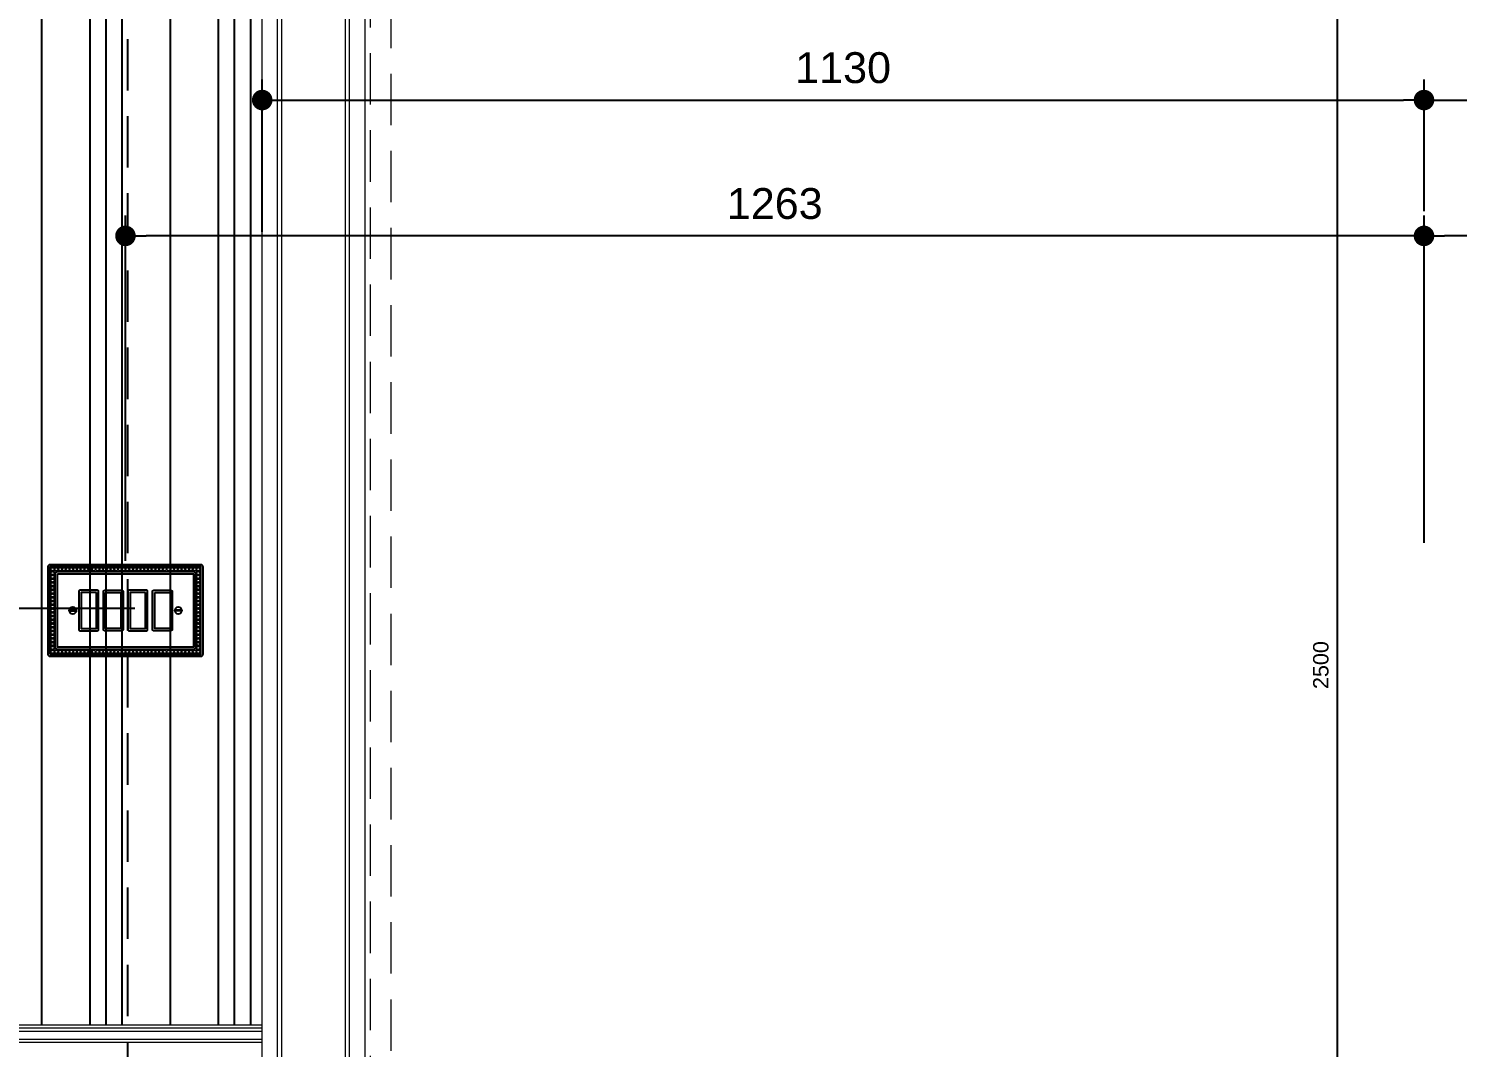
# Model space of a CAD drawing. Header units: inches. Extents: x 274057 to 444617, y 490067 to 635630.
# Drawn here: x 369159 to 370549, y 492973 to 493964 of the extents above; entities that cross this region are included whole.
import ezdxf

# ---------------------------------------------------------------- set-up
doc = ezdxf.new("R2010")
doc.units = ezdxf.units.IN
doc.header["$MEASUREMENT"] = 0
doc.linetypes.add('HIDDEN', pattern=[0.375, 0.25, -0.125])
for name, color, linetype in [('CQ centerline', 8, 'Continuous'), ('CQ curtains and frames', 252, 'Continuous'), ('CQ Grg Gypsum', 41, 'Continuous'), ('CQ PANEL DIMENSION', 1, 'Continuous'), ('CQ section wall', 3, 'Continuous'), ('CQ SPOT DETAIL DIMENSION', 9, 'Continuous'), ('CQ spot detail elevation', 1, 'Continuous'), ('CQ Wood plan', 23, 'Continuous')]:
    doc.layers.add(name, color=color, linetype=linetype)
doc.layers.add('CQ Switches and Outlets', color=1, linetype='Continuous', lineweight=50)
doc.styles.get("Standard").update_dxf_attribs({"font": 'arial.ttf'})
doc.dimstyles.new('chester 10', dxfattribs={"dimscale": 0.1, "dimtxt": 150, "dimasz": 50, "dimexe": 100, "dimexo": 0, "dimgap": 80, "dimtad": 1, "dimdec": 0, "dimzin": 0, "dimdsep": 46, "dimtxsty": 'Standard', "dimblk": 'DOT', "dimcen": 100, "dimclrd": 1, "dimclre": 1, "dimclrt": 3, "dimadec": 0, "dimazin": 0, "dimtfac": 1, "dimtdec": 0, "dimtofl": 0, "dimtmove": 0, "dimatfit": 3, "dimfxl": 1, "dimtolj": 1, "dimtzin": 0, "dimlwd": -1, "dimarcsym": 0})
doc.dimstyles.new('CQ 20', dxfattribs={"dimscale": 0.2, "dimtxt": 150, "dimasz": 100, "dimexe": 100, "dimexo": 20, "dimgap": 80, "dimtad": 1, "dimdec": 0, "dimzin": 0, "dimdsep": 46, "dimtxsty": 'Standard', "dimblk": 'DOT', "dimcen": 100, "dimclrd": 1, "dimclre": 1, "dimclrt": 3, "dimadec": 0, "dimazin": 0, "dimtfac": 1, "dimtdec": 0, "dimtofl": 0, "dimtmove": 0, "dimatfit": 3, "dimfxl": 1, "dimtolj": 1, "dimtzin": 0, "dimlwd": -1, "dimarcsym": 0})

# ---------------------------------------------------------------- blocks, each defined once
blk = doc.blocks.new('ff-15 arch opening')
at = {"layer": 'CQ Grg Gypsum', "lineweight": 0, "ltscale": 5}
for p, q in [((375721.9, 512432.5, 0), (375721.9, 514762.5, 0)), ((375736.9, 512432.5, 0), (375736.9, 514762.5, 0)), ((375740.9, 512432.5, 0), (375740.9, 514762.5, 0)), ((375802.9, 512432.5, 0), (375802.9, 514762.5, 0)), ((375806.9, 512432.5, 0), (375806.9, 514762.5, 0)), ((375821.9, 512432.5, 0), (375821.9, 514762.5, 0))]:
    blk.add_line(p, q, dxfattribs=at)
at = {"layer": 'CQ section wall', "color": 8, "linetype": 'HIDDEN', "lineweight": 0, "ltscale": 200, "elevation": 0}
for points in [[(377876.9, 512132.5), (377876.9, 514782.5), (375826.9, 514782.5), (375826.9, 512132.5)], [(377856.9, 512282.5), (377856.9, 514762.5), (375846.9, 514762.5), (375846.9, 512282.5)]]:
    blk.add_lwpolyline(points, dxfattribs=at)
blk = doc.blocks.new('gf-18')
at = {"layer": 'CQ centerline', "color": 1}
for p, q in [((161451, 75823, 0), (161503, 75823, 0)), ((161451, 75818, 0), (161503, 75818, 0)), ((162296, 75823, 0), (162244, 75823, 0)), ((162296, 75818, 0), (162244, 75818, 0))]:
    blk.add_line(p, q, dxfattribs=at)
at = {"layer": 'CQ centerline', "color": 1, "elevation": 0}
for points in [[(161305, 75477), (162441, 75477, 0.414214), (162457, 75493), (162457, 76149, 0.414214), (162441, 76165), (161305, 76165, 0.414214), (161289, 76149), (161289, 75493, 0.414214)], [(161361, 76113), (162385, 76113, -0.414214), (162401, 76097), (162401, 75545, -0.414214), (162385, 75529), (161361, 75529, -0.414214), (161345, 75545), (161345, 76097, -0.414214)], [(161662, 75973), (161531, 75973, 0.414214), (161523, 75965), (161523, 75677, 0.414214), (161531, 75669), (161662, 75669, 0.414214), (161670, 75677), (161670, 75965, 0.414214)], [(161715, 75973), (161847, 75973, -0.414214), (161855, 75965), (161855, 75677, -0.414214), (161847, 75669), (161715, 75669, -0.414214), (161707, 75677), (161707, 75965, -0.414214)], [(162032, 75973), (161900, 75973, 0.414214), (161892, 75965), (161892, 75677, 0.414214), (161900, 75669), (162032, 75669, 0.414214), (162040, 75677), (162040, 75965, 0.414214)], [(162085, 75973), (162216, 75973, -0.414214), (162224, 75965), (162224, 75677, -0.414214), (162216, 75669), (162085, 75669, -0.414214), (162077, 75677), (162077, 75965, -0.414214)]]:
    blk.add_lwpolyline(points, format="xyb", close=True, dxfattribs=at)
for points in [[(161305, 75493), (162441, 75493), (162441, 76149), (161305, 76149)], [(161361, 76097), (162385, 76097), (162385, 75545), (161361, 75545)], [(161654, 75957), (161539, 75957), (161539, 75685), (161654, 75685)], [(161723, 75957), (161839, 75957), (161839, 75685), (161723, 75685)], [(162024, 75957), (161908, 75957), (161908, 75685), (162024, 75685)], [(162093, 75957), (162208, 75957), (162208, 75685), (162093, 75685)]]:
    blk.add_lwpolyline(points, close=True, dxfattribs=at)
at = {"layer": 'CQ centerline', "color": 1}
for centre, radius in [((161325, 76131, 0), 13.9), ((161325, 76102, 0), 13.9), ((161325, 76074, 0), 13.9), ((161354, 76131, 0), 13.9), ((161382, 76131, 0), 13.9), ((161410, 76131, 0), 13.9), ((161438, 76131, 0), 13.9), ((161466, 76131, 0), 13.9), ((161494, 76131, 0), 13.9), ((161522, 76131, 0), 13.9), ((161550, 76131, 0), 13.9), ((161578, 76131, 0), 13.9), ((161607, 76131, 0), 13.9), ((161635, 76131, 0), 13.9), ((161663, 76131, 0), 13.9), ((161691, 76131, 0), 13.9), ((161719, 76131, 0), 13.9), ((161747, 76131, 0), 13.9), ((161775, 76131, 0), 13.9), ((161803, 76131, 0), 13.9), ((161831, 76131, 0), 13.9), ((161859, 76131, 0), 13.9), ((161888, 76131, 0), 13.9), ((161916, 76131, 0), 13.9), ((161944, 76131, 0), 13.9), ((161972, 76131, 0), 13.9), ((162000, 76131, 0), 13.9), ((162028, 76131, 0), 13.9), ((162056, 76131, 0), 13.9), ((162084, 76131, 0), 13.9), ((162112, 76131, 0), 13.9), ((162140, 76131, 0), 13.9), ((162169, 76131, 0), 13.9), ((162197, 76131, 0), 13.9), ((162225, 76131, 0), 13.9), ((162253, 76131, 0), 13.9), ((162281, 76131, 0), 13.9), ((162309, 76131, 0), 13.9), ((162337, 76131, 0), 13.9), ((162365, 76131, 0), 13.9), ((162393, 76131, 0), 13.9), ((162421, 76131, 0), 13.9), ((162421, 76102, 0), 13.9), ((162421, 76074, 0), 13.9), ((161325, 76046, 0), 13.9), ((161325, 76018, 0), 13.9), ((161325, 75990, 0), 13.9), ((161325, 75962, 0), 13.9), ((162421, 76046, 0), 13.9), ((162421, 76018, 0), 13.9), ((162421, 75990, 0), 13.9), ((162421, 75962, 0), 13.9), ((161325, 75934, 0), 13.9), ((161325, 75906, 0), 13.9), ((161325, 75878, 0), 13.9), ((161325, 75850, 0), 13.9), ((162421, 75934, 0), 13.9), ((162421, 75906, 0), 13.9), ((162421, 75878, 0), 13.9), ((162421, 75850, 0), 13.9), ((161325, 75821, 0), 13.9), ((161325, 75793, 0), 13.9), ((161325, 75765, 0), 13.9), ((161477, 75821, 0), 26.4), ((162270, 75821, 0), 26.4), ((162421, 75821, 0), 13.9), ((162421, 75793, 0), 13.9), ((162421, 75765, 0), 13.9), ((161325, 75737, 0), 13.9), ((161325, 75709, 0), 13.9), ((161325, 75681, 0), 13.9), ((161325, 75653, 0), 13.9), ((162421, 75737, 0), 13.9), ((162421, 75709, 0), 13.9), ((162421, 75681, 0), 13.9), ((162421, 75653, 0), 13.9), ((161325, 75625, 0), 13.9), ((161325, 75597, 0), 13.9), ((161325, 75569, 0), 13.9), ((161325, 75540, 0), 13.9), ((162421, 75625, 0), 13.9), ((162421, 75597, 0), 13.9), ((162421, 75569, 0), 13.9), ((162421, 75540, 0), 13.9), ((161325, 75511, 0), 13.9), ((161354, 75511, 0), 13.9), ((161382, 75511, 0), 13.9), ((161410, 75511, 0), 13.9), ((161438, 75511, 0), 13.9), ((161466, 75511, 0), 13.9), ((161494, 75511, 0), 13.9), ((161522, 75511, 0), 13.9), ((161550, 75511, 0), 13.9), ((161578, 75511, 0), 13.9), ((161607, 75511, 0), 13.9), ((161635, 75511, 0), 13.9), ((161663, 75511, 0), 13.9), ((161691, 75511, 0), 13.9), ((161719, 75511, 0), 13.9), ((161747, 75511, 0), 13.9), ((161775, 75511, 0), 13.9), ((161803, 75511, 0), 13.9), ((161831, 75511, 0), 13.9), ((161859, 75511, 0), 13.9), ((161888, 75511, 0), 13.9), ((161916, 75511, 0), 13.9), ((161944, 75511, 0), 13.9), ((161972, 75511, 0), 13.9), ((162000, 75511, 0), 13.9), ((162028, 75511, 0), 13.9), ((162056, 75511, 0), 13.9), ((162084, 75511, 0), 13.9), ((162112, 75511, 0), 13.9), ((162140, 75511, 0), 13.9), ((162169, 75511, 0), 13.9), ((162197, 75511, 0), 13.9), ((162225, 75511, 0), 13.9), ((162253, 75511, 0), 13.9), ((162281, 75511, 0), 13.9), ((162309, 75511, 0), 13.9), ((162337, 75511, 0), 13.9), ((162365, 75511, 0), 13.9), ((162393, 75511, 0), 13.9), ((162421, 75511, 0), 13.9)]:
    blk.add_circle(centre, radius, dxfattribs=at)
blk = doc.blocks.new('_Dot')
at = {"color": 0, "linetype": 'ByBlock', "lineweight": -2}
blk.add_line((-0.5, 0), (-1, 0), dxfattribs=at)
at = {"color": 0, "linetype": 'ByBlock', "const_width": 0.5}
blk.add_lwpolyline([(-0.25, 0, 1), (0.25, 0, 1)], format="xyb", close=True, dxfattribs=at)
blk = doc.blocks.new('*D1281')
at = {"layer": 'CQ PANEL DIMENSION', "color": 1, "lineweight": -2, "transparency": 16777216}
for p, q in [((370516.3, 493463.7), (370516.3, 493782)), ((371759.3, 493463.7), (371759.3, 493782))]:
    blk.add_line(p, q, dxfattribs=at)
at = {"layer": 'CQ PANEL DIMENSION', "color": 1, "transparency": 16777216}
blk.add_line((371739.3, 493762), (370536.3, 493762), dxfattribs=at)
at = {"layer": 'Defpoints', "color": 0, "transparency": 16777216}
for p in [(370516.3, 493762), (370516.3, 493459.7, 0), (371759.3, 493459.7, 0)]:
    blk.add_point(p, dxfattribs=at)
at = {"layer": 'CQ PANEL DIMENSION', "color": 1, "transparency": 16777216, "xscale": 20, "yscale": 20, "zscale": 20, "rotation": 180}
blk.add_blockref('_Dot', (370516.3, 493762), dxfattribs=at)
at = {"layer": 'CQ PANEL DIMENSION', "color": 1, "transparency": 16777216, "xscale": 20, "yscale": 20, "zscale": 20}
blk.add_blockref('_Dot', (371759.3, 493762), dxfattribs=at)
at = {"layer": 'CQ PANEL DIMENSION', "color": 3, "transparency": 16777216, "insert": (371137.8, 493793.3), "char_height": 30, "attachment_point": 5}
blk.add_mtext('\\A1;1243', dxfattribs=at)
blk = doc.blocks.new('*D1436')
at = {"layer": 'CQ PANEL DIMENSION', "color": 1, "lineweight": -2, "transparency": 16777216}
for p, q in [((369253.3, 493446.2), (369253.3, 493782)), ((370516.3, 493463.7), (370516.3, 493782))]:
    blk.add_line(p, q, dxfattribs=at)
at = {"layer": 'CQ PANEL DIMENSION', "color": 1, "transparency": 16777216}
blk.add_line((370496.3, 493762), (369273.3, 493762), dxfattribs=at)
at = {"layer": 'Defpoints', "color": 0, "transparency": 16777216}
for p in [(369253.3, 493762), (370516.3, 493459.7, 0), (369253.3, 493442.2, 0)]:
    blk.add_point(p, dxfattribs=at)
at = {"layer": 'CQ PANEL DIMENSION', "color": 1, "transparency": 16777216, "xscale": 20, "yscale": 20, "zscale": 20, "rotation": 180}
blk.add_blockref('_Dot', (369253.3, 493762), dxfattribs=at)
at = {"layer": 'CQ PANEL DIMENSION', "color": 1, "transparency": 16777216, "xscale": 20, "yscale": 20, "zscale": 20}
blk.add_blockref('_Dot', (370516.3, 493762), dxfattribs=at)
at = {"layer": 'CQ PANEL DIMENSION', "color": 3, "transparency": 16777216, "insert": (369884.8, 493793.3), "char_height": 30, "attachment_point": 5}
blk.add_mtext('\\A1;1263', dxfattribs=at)
blk = doc.blocks.new('*D1283')
at = {"layer": 'CQ PANEL DIMENSION', "color": 1, "lineweight": -2, "transparency": 16777216}
for p, q in [((369262.3, 493399.8), (369040.2, 493399.8)), ((369262.3, 492094.7), (369040.2, 492094.7))]:
    blk.add_line(p, q, dxfattribs=at)
at = {"layer": 'CQ PANEL DIMENSION', "color": 1, "transparency": 16777216}
blk.add_line((369060.2, 493379.8), (369060.2, 492114.7), dxfattribs=at)
at = {"layer": 'Defpoints', "color": 0, "transparency": 16777216}
for p in [(369266.3, 493399.8, 0), (369060.2, 492094.7), (369266.3, 492094.7, 0)]:
    blk.add_point(p, dxfattribs=at)
at = {"layer": 'CQ PANEL DIMENSION', "color": 1, "transparency": 16777216, "xscale": 20, "yscale": 20, "zscale": 20}
for p, rotation in [((369060.2, 493399.8), 90), ((369060.2, 492094.7), 270)]:
    blk.add_blockref('_Dot', p, dxfattribs=dict(at, rotation=rotation))
at = {"layer": 'CQ PANEL DIMENSION', "color": 3, "transparency": 16777216, "insert": (369028.9, 492747.3), "char_height": 30, "attachment_point": 5, "rotation": 90}
blk.add_mtext('\\A1;1305', dxfattribs=at)
blk = doc.blocks.new('*D1285')
at = {"layer": 'CQ PANEL DIMENSION', "color": 1, "lineweight": -2, "transparency": 16777216}
for p, q in [((369386.3, 493766), (369386.3, 493914.1)), ((370516.3, 493786), (370516.3, 493914.1))]:
    blk.add_line(p, q, dxfattribs=at)
at = {"layer": 'CQ PANEL DIMENSION', "color": 1, "transparency": 16777216}
blk.add_line((369406.3, 493894.1), (370496.3, 493894.1), dxfattribs=at)
at = {"layer": 'Defpoints', "color": 0, "transparency": 16777216}
for p in [(370516.3, 493894.1), (370516.3, 493782), (369386.3, 493762)]:
    blk.add_point(p, dxfattribs=at)
at = {"layer": 'CQ PANEL DIMENSION', "color": 1, "transparency": 16777216, "xscale": 20, "yscale": 20, "zscale": 20, "rotation": 180}
blk.add_blockref('_Dot', (369386.3, 493894.1), dxfattribs=at)
at = {"layer": 'CQ PANEL DIMENSION', "color": 1, "transparency": 16777216, "xscale": 20, "yscale": 20, "zscale": 20}
blk.add_blockref('_Dot', (370516.3, 493894.1), dxfattribs=at)
at = {"layer": 'CQ PANEL DIMENSION', "color": 3, "transparency": 16777216, "insert": (369951.3, 493925.4), "char_height": 30, "attachment_point": 5}
blk.add_mtext('\\A1;1130', dxfattribs=at)
blk = doc.blocks.new('*D1286')
at = {"layer": 'CQ PANEL DIMENSION', "color": 1, "lineweight": -2, "transparency": 16777216}
for p, q in [((370516.3, 493786), (370516.3, 493914.1)), ((371646.3, 493766), (371646.3, 493914.1))]:
    blk.add_line(p, q, dxfattribs=at)
at = {"layer": 'CQ PANEL DIMENSION', "color": 1, "transparency": 16777216}
blk.add_line((370536.3, 493894.1), (371626.3, 493894.1), dxfattribs=at)
at = {"layer": 'Defpoints', "color": 0, "transparency": 16777216}
for p in [(371646.3, 493894.1), (370516.3, 493782), (371646.3, 493762)]:
    blk.add_point(p, dxfattribs=at)
at = {"layer": 'CQ PANEL DIMENSION', "color": 1, "transparency": 16777216, "xscale": 20, "yscale": 20, "zscale": 20, "rotation": 180}
blk.add_blockref('_Dot', (370516.3, 493894.1), dxfattribs=at)
at = {"layer": 'CQ PANEL DIMENSION', "color": 1, "transparency": 16777216, "xscale": 20, "yscale": 20, "zscale": 20}
blk.add_blockref('_Dot', (371646.3, 493894.1), dxfattribs=at)
at = {"layer": 'CQ PANEL DIMENSION', "color": 3, "transparency": 16777216, "insert": (371081.3, 493925.4), "char_height": 30, "attachment_point": 5}
blk.add_mtext('\\A1;1130', dxfattribs=at)
blk = doc.blocks.new('*D1446')
at = {"layer": 'CQ SPOT DETAIL DIMENSION', "color": 1, "lineweight": -2, "transparency": 16777216}
for p, q in [((370516.3, 494594.7), (370421.7, 494594.7)), ((370516.3, 492094.7), (370421.7, 492094.7))]:
    blk.add_line(p, q, dxfattribs=at)
at = {"layer": 'CQ SPOT DETAIL DIMENSION', "color": 1, "transparency": 16777216}
blk.add_line((370431.7, 494589.7), (370431.7, 492099.7), dxfattribs=at)
at = {"layer": 'Defpoints', "color": 0, "transparency": 16777216}
for p in [(370516.3, 494594.7, 0), (370431.7, 492094.7), (370516.3, 492094.7, 0)]:
    blk.add_point(p, dxfattribs=at)
at = {"layer": 'CQ SPOT DETAIL DIMENSION', "color": 1, "transparency": 16777216, "xscale": 5, "yscale": 5, "zscale": 5}
for p, rotation in [((370431.7, 494594.7), 90), ((370431.7, 492094.7), 270)]:
    blk.add_blockref('_Dot', p, dxfattribs=dict(at, rotation=rotation))
at = {"layer": 'CQ SPOT DETAIL DIMENSION', "color": 3, "transparency": 16777216, "insert": (370416, 493344.7), "char_height": 15, "attachment_point": 5, "rotation": 90}
blk.add_mtext('\\A1;2500', dxfattribs=at)

msp = doc.modelspace()

# ---------------------------------------------------------------- hatches: boundary and pattern name
at = {"layer": 'CQ curtains and frames', "linetype": 'ByBlock', "ltscale": 200}
h = msp.add_hatch(dxfattribs=at)
h.set_pattern_fill('PLASTI,_O', color=256, scale=500, angle=90)
h.set_pattern_definition([(90, (0, -24304.54), (-125, 8e-15), []), (90, (-15.62, -24304.54), (-125, 8e-15), []), (90, (-31.25, -24304.54), (-125, 8e-15), []), (90, (-78.12, -24304.54), (-125, 8e-15), [])])
edge = h.paths.add_edge_path()
edge.add_line((373323.4, 494995), (367719.9, 494994.7))
edge.add_line((367719.9, 494994.7), (367719.9, 492994.6))
edge.add_line((367719.9, 492994.6), (369386.3, 492994.6))
edge.add_line((369386.3, 492994.6), (369386.3, 494594.7))
edge.add_line((369386.3, 494594.7), (369366.3, 494594.7))
edge.add_line((369366.3, 494594.7), (369356.3, 494732.2))
edge.add_line((369356.3, 494732.2), (369344.8, 494732.2))
edge.add_line((369344.8, 494732.2), (369344.8, 494749.5))
edge.add_line((369344.8, 494749.5), (369333.3, 494749.5))
edge.add_arc((369295.7, 494761.8), 39.5, 341.9049, 445.5472)
edge.add_line((369298.8, 494801.2), (369298.8, 494818.4))
edge.add_line((369298.8, 494818.4), (371733.8, 494818.4))
edge.add_line((371733.8, 494818.4), (371733.8, 494801.2))
edge.add_arc((371734.7, 494765.4), 35.8, 91.5213, 206.3371)
edge.add_line((371702.6, 494749.5), (371687.8, 494749.5))
edge.add_line((371687.8, 494749.5), (371687.8, 494732.2))
edge.add_line((371687.8, 494732.2), (371676.3, 494732.2))
edge.add_line((371676.3, 494732.2), (371676.3, 494674.7))
edge.add_line((371676.3, 494674.7), (371666.3, 494674.7))
edge.add_line((371666.3, 494674.7), (371666.3, 494594.7))
edge.add_line((371666.3, 494594.7), (371644.2, 494594.7))
edge.add_line((371644.2, 494594.7), (371646.3, 492994.5))
edge.add_line((371646.3, 492994.5), (373323.4, 492994.7))
edge.add_line((373323.4, 492994.7), (373323.4, 494995))
h.paths.add_polyline_path([(371872.3, 494724.7), (372732.3, 494724.7), (372732.3, 493364.7), (371872.3, 493364.7)], flags=16)
h.paths.add_polyline_path([(369120.3, 493364.7), (368260.3, 493364.7), (368260.3, 494724.7), (369120.3, 494724.7)], flags=16)

# ---------------------------------------------------------------- linework, layer by layer
at = {"layer": 'CQ spot detail elevation', "color": 3, "linetype": 'HIDDEN', "ltscale": 200}
msp.add_lwpolyline([(369255.7, 494886.4), (371794.4, 494886.4), (371794.4, 492028.4), (369255.7, 492028.4)], close=True, dxfattribs=at)
at = {"layer": 'CQ Wood plan', "lineweight": 0}
for p, q in [((369386.3, 492994.6, -0.1), (367703.3, 492994.6, -0.1)), ((369386.3, 492991.6, -0.1), (367792.7, 492991.6, -0.1)), ((369386.3, 492988.6, -0.1), (367792.7, 492988.6, -0.1)), ((369386.3, 492980.6, -0.1), (367792.7, 492980.6, -0.1)), ((369386.3, 492977.6, -0.1), (367792.7, 492977.6, -0.1))]:
    msp.add_line(p, q, dxfattribs=at)

# ---------------------------------------------------------------- block references
at = {"layer": 'CQ Grg Gypsum'}
msp.add_blockref('ff-15 arch opening', (-6335.6, -20167.8, 0), dxfattribs=at)
at = {"layer": 'CQ Switches and Outlets', "xscale": 0.1293333808387074, "yscale": 0.1293333808387074, "zscale": 0.1293333808387074}
msp.add_blockref('gf-18', (348317.7, 483591.6, 0), dxfattribs=at)

# ---------------------------------------------------------------- dimensions: what is measured, and where the dimension line sits
at = {"layer": 'CQ PANEL DIMENSION'}
for base, p1, p2, picture, middle in [((370516.3, 493894.1), (369386.3, 493762), (370516.3, 493782), '*D1285', (369951.3, 493925.4)), ((371646.3, 493894.1), (370516.3, 493782), (371646.3, 493762), '*D1286', (371081.3, 493925.4)), ((369253.3, 493762), (370516.3, 493459.7, 0), (369253.3, 493442.2, 0), '*D1436', (369884.8, 493793.3)), ((370516.3, 493762), (371759.3, 493459.7, 0), (370516.3, 493459.7, 0), '*D1281', (371137.8, 493793.3))]:
    dim = msp.add_linear_dim(base=base, p1=p1, p2=p2, dimstyle='CQ 20', override={"dimtmove": 1}, dxfattribs=at)
    dim.commit()
    dim.dimension.update_dxf_attribs({"geometry": picture, "text_midpoint": middle})
dim = msp.add_linear_dim(base=(369060.2, 492094.7), p1=(369266.3, 493399.8, 0), p2=(369266.3, 492094.7, 0), angle=90, dimstyle='CQ 20', override={"dimtmove": 1}, dxfattribs=at)
dim.commit()
dim.dimension.update_dxf_attribs({"geometry": '*D1283', "text_midpoint": (369028.9, 492747.3)})
at = {"layer": 'CQ SPOT DETAIL DIMENSION'}
dim = msp.add_linear_dim(base=(370431.7, 492094.7), p1=(370516.3, 494594.7, 0), p2=(370516.3, 492094.7, 0), angle=90, dimstyle='chester 10', dxfattribs=at)
dim.commit()
dim.dimension.update_dxf_attribs({"geometry": '*D1446', "text_midpoint": (370416, 493344.7)})

doc.saveas('drawing.dxf')
